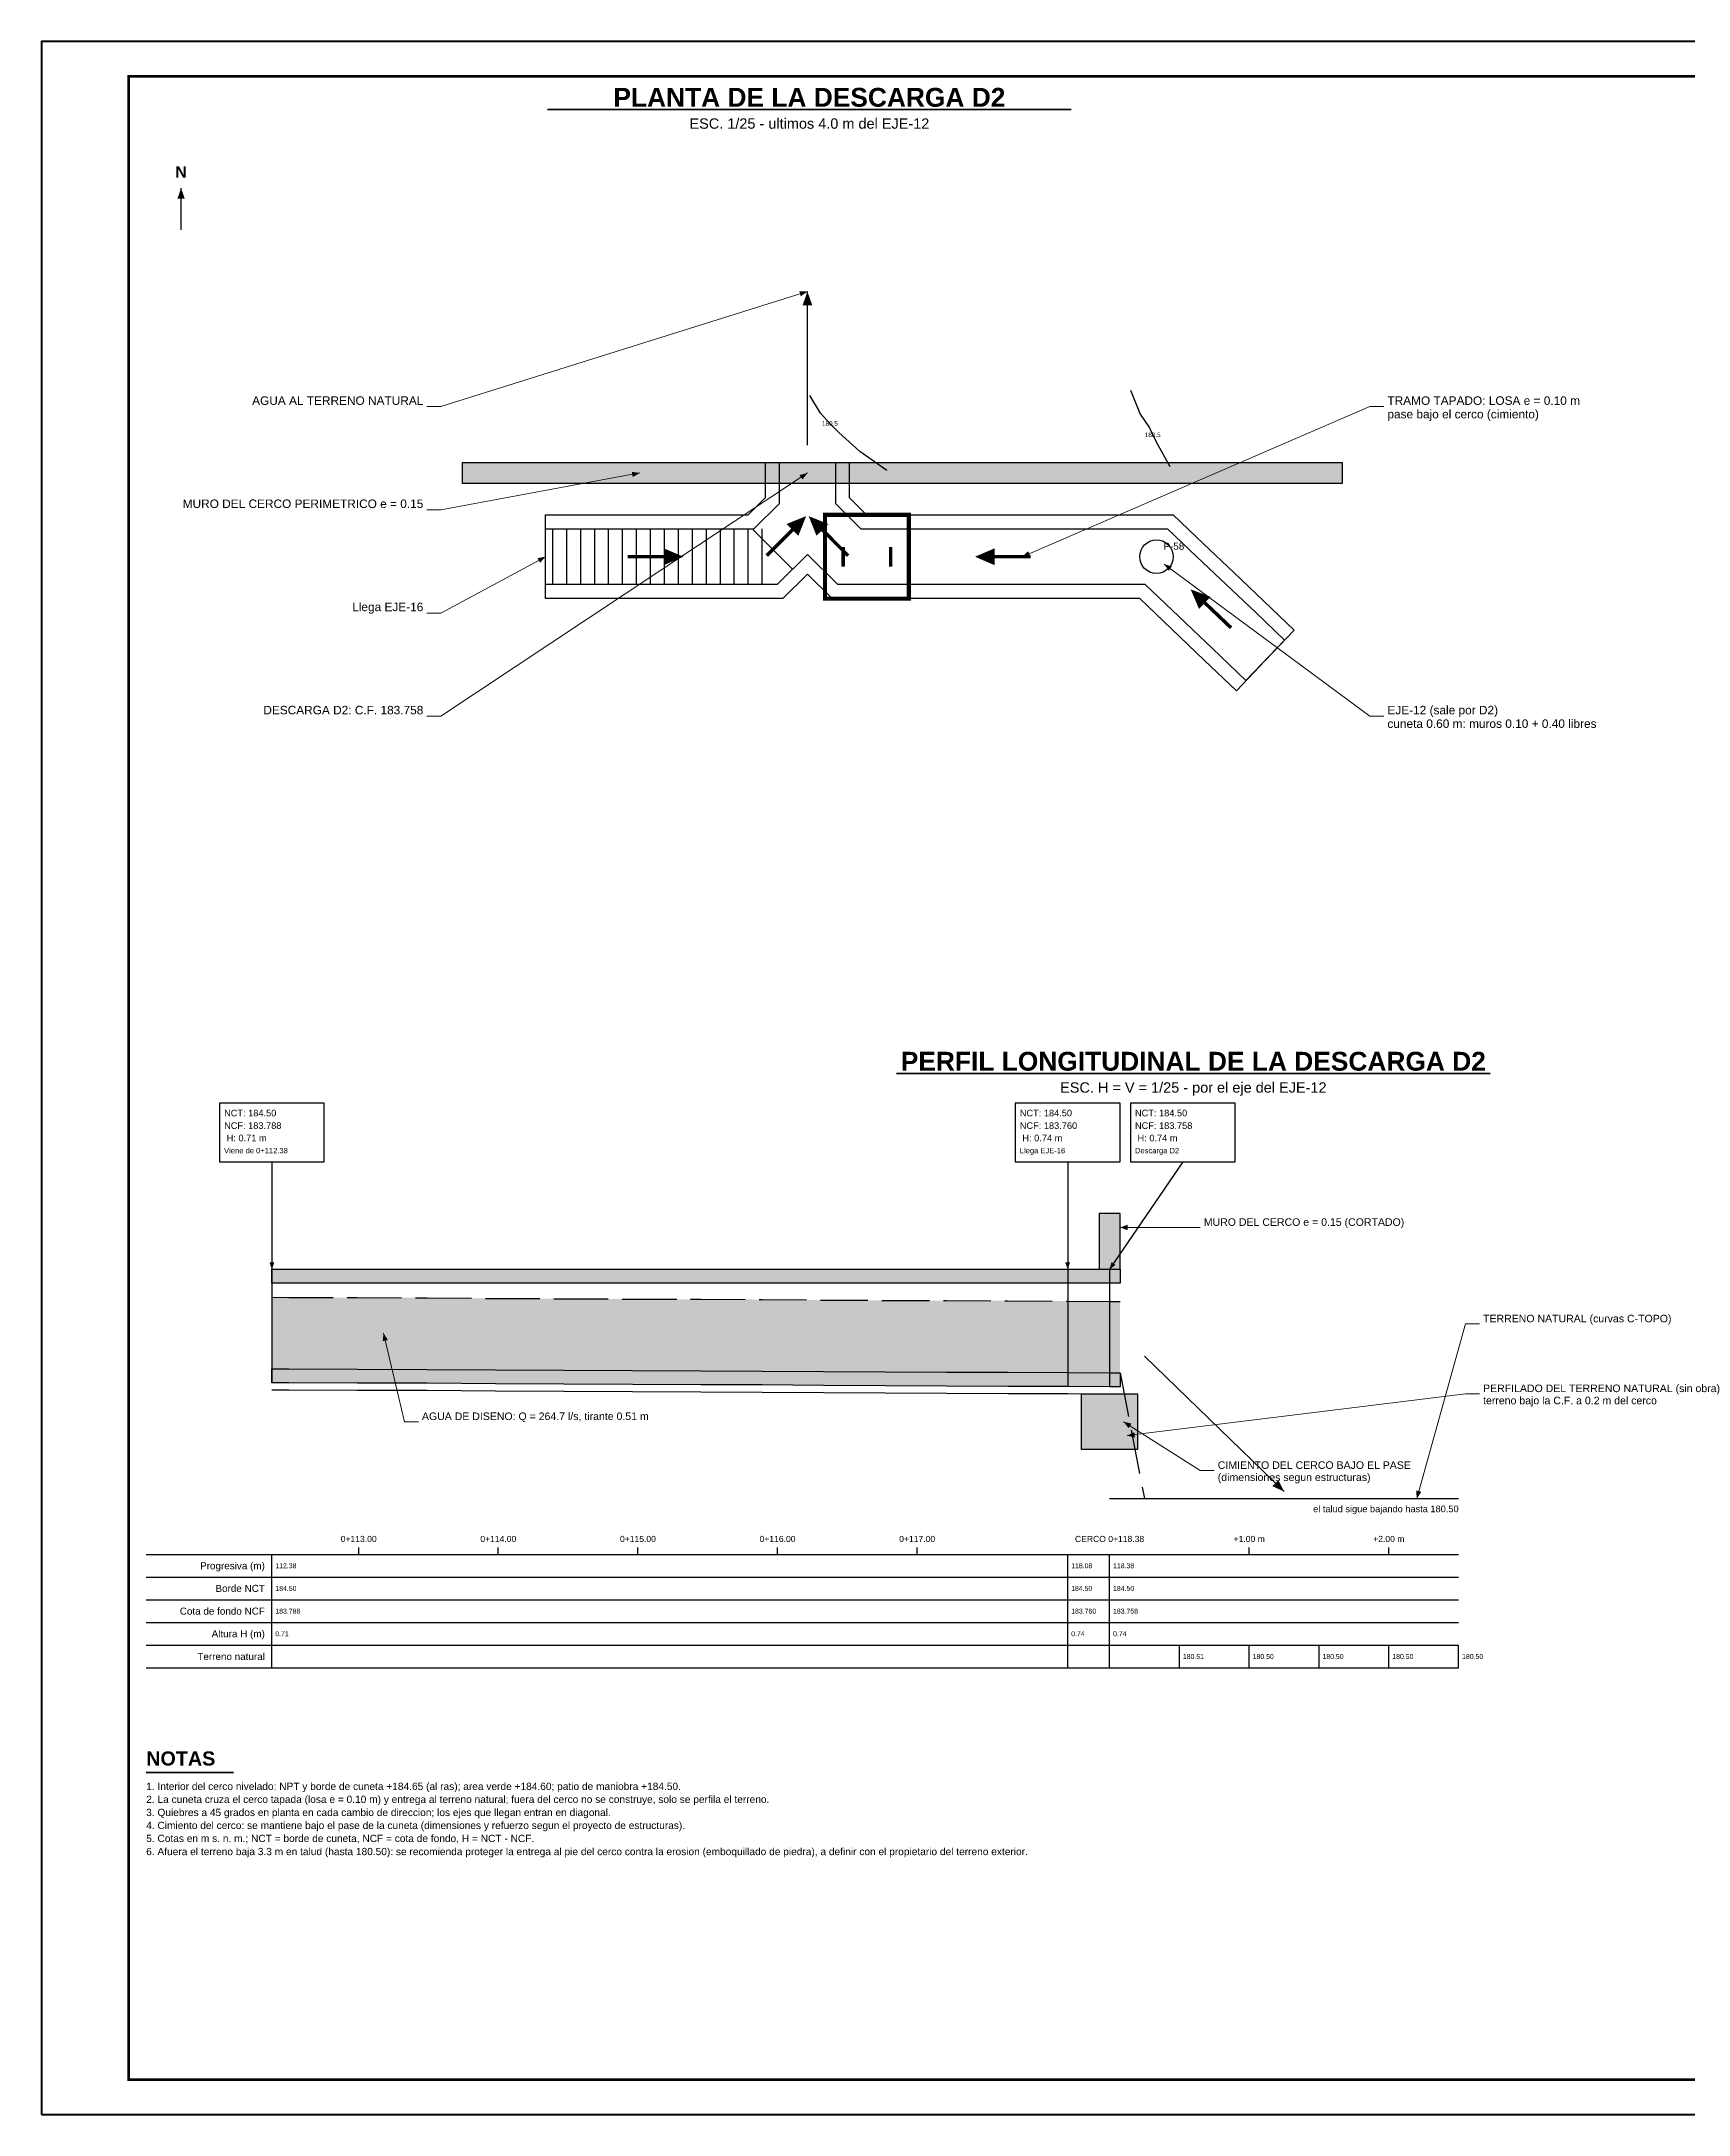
# Model space of a CAD drawing. Header units: metres. Extents: x 354768 to 355417, y 9249536 to 9250102.
# Drawn here: x 355074.78 to 355086.57, y 9249953 to 9249967.85 of the extents above; entities that cross this region are included whole.
import ezdxf
from ezdxf.enums import TextEntityAlignment as Align

# ---------------------------------------------------------------- set-up
doc = ezdxf.new("R2010")
doc.units = ezdxf.units.M
doc.header["$LTSCALE"] = 0.25
doc.linetypes.add('DASHED', pattern=[1.524, 1.27, -0.254])
for name, color, linetype, lineweight in [('AGUA', 150, 'DASHED', 25), ('ARQ-BASE', 8, 'CONTINUOUS', 13), ('LLAMADAS', 30, 'CONTINUOUS', 18), ('MARCO', 7, 'CONTINUOUS', 50), ('TITULOS', 160, 'CONTINUOUS', 35)]:
    doc.layers.add(name, color=color, linetype=linetype, lineweight=lineweight)
for name, color, linetype, true_color in [('CONCRETO-ACHURADO', 8, 'CONTINUOUS', 0xe2e2e2), ('CUN-FLUJO', 1, 'CONTINUOUS', 0xe60000), ('CUN-REJ-BORDE', 4, 'CONTINUOUS', 0x00aae6), ('CUN-REJ-PLATINA', 4, 'CONTINUOUS', 0x78cdf0), ('CUN-TAP-BORDE', 3, 'CONTINUOUS', 0x009600), ('CUN-TAPA-INSP', 5, 'CONTINUOUS', 0x0000e6), ('CURVAS-TXT', 33, 'CONTINUOUS', 0x966e46), ('DET-AGUA', 150, 'CONTINUOUS', 0xbedef5), ('DET-CERCO', 1, 'CONTINUOUS', 0xe17878), ('DET-CIMIENTO', 8, 'CONTINUOUS', 0xc8c8c8)]:
    doc.layers.add(name, color=color, linetype=linetype, true_color=true_color)
for name, color, linetype in [('DET-CURVAS', 33, 'DASHED'), ('DET-FONDO', 6, 'CONTINUOUS'), ('DET-PERFILADO', 1, 'DASHED'), ('DET-SECCION', 1, 'CONTINUOUS'), ('DET-TAPA', 3, 'CONTINUOUS'), ('DET-TERRENO', 32, 'DASHED'), ('FLUJO', 150, 'CONTINUOUS'), ('GUITARRA', 8, 'CONTINUOUS'), ('NUDOS', 7, 'CONTINUOUS'), ('PERF-CAJA', 7, 'CONTINUOUS'), ('SOLADO', 8, 'CONTINUOUS'), ('TEXTOS', 7, 'CONTINUOUS'), ('TEXTOS-NOTAS', 7, 'CONTINUOUS')]:
    doc.layers.add(name, color=color, linetype=linetype)
doc.styles.get("Standard").update_dxf_attribs({"font": 'arial.ttf'})
doc.styles.add('TITULOS', font='arialbd.ttf')

msp = doc.modelspace()

# ---------------------------------------------------------------- hatches: boundary and pattern name
at = {"layer": 'CONCRETO-ACHURADO', "true_color": 0xe2e2e2}
h = msp.add_hatch(color=7, dxfattribs=at)
h.dxf.hatch_style = 1
h.paths.add_polyline_path([(355076.425, 9249959.055), (355082.5, 9249959.055), (355082.5, 9249958.955), (355076.425, 9249958.955)])
h = msp.add_hatch(color=7, dxfattribs=at)
h.dxf.hatch_style = 1
h.paths.add_polyline_path([(355076.425, 9249958.342), (355076.547, 9249958.341), (355077.037, 9249958.34), (355077.537, 9249958.338), (355078.027, 9249958.334), (355078.517, 9249958.332), (355079.007, 9249958.33), (355079.497, 9249958.328), (355079.937, 9249958.326), (355080.377, 9249958.322), (355080.817, 9249958.32), (355081.257, 9249958.318), (355081.697, 9249958.317), (355082.127, 9249958.315), (355082.427, 9249958.312), (355082.5, 9249958.312), (355082.5, 9249958.213), (355082.427, 9249958.213), (355082.127, 9249958.215), (355081.697, 9249958.216), (355081.257, 9249958.218), (355080.817, 9249958.22), (355080.377, 9249958.223), (355079.937, 9249958.226), (355079.497, 9249958.227), (355079.007, 9249958.229), (355078.517, 9249958.232), (355078.027, 9249958.235), (355077.537, 9249958.238), (355077.037, 9249958.239), (355076.547, 9249958.241), (355076.425, 9249958.242)])
at = {"layer": 'DET-AGUA', "true_color": 0xbedef5}
h = msp.add_hatch(color=7, dxfattribs=at)
h.dxf.hatch_style = 1
h.paths.add_polyline_path([(355076.425, 9249958.342), (355076.547, 9249958.341), (355077.037, 9249958.34), (355077.537, 9249958.338), (355078.027, 9249958.334), (355078.517, 9249958.332), (355079.007, 9249958.33), (355079.497, 9249958.328), (355079.937, 9249958.326), (355080.377, 9249958.322), (355080.817, 9249958.32), (355081.257, 9249958.318), (355081.697, 9249958.317), (355082.127, 9249958.315), (355082.427, 9249958.312), (355082.5, 9249958.312), (355082.5, 9249958.825), (355082.427, 9249958.825), (355082.127, 9249958.827), (355081.697, 9249958.829), (355081.257, 9249958.83), (355080.817, 9249958.832), (355080.377, 9249958.834), (355079.937, 9249958.838), (355079.497, 9249958.84), (355079.007, 9249958.841), (355078.517, 9249958.844), (355078.027, 9249958.846), (355077.537, 9249958.85), (355077.037, 9249958.852), (355076.547, 9249958.853), (355076.425, 9249958.854)])
at = {"layer": 'DET-CERCO', "true_color": 0xe17878}
h = msp.add_hatch(color=7, dxfattribs=at)
h.dxf.hatch_style = 1
h.paths.add_polyline_path([(355077.791, 9249964.834), (355077.891, 9249964.834), (355077.991, 9249964.834), (355078.091, 9249964.834), (355078.191, 9249964.834), (355078.291, 9249964.834), (355078.391, 9249964.834), (355078.491, 9249964.834), (355078.591, 9249964.834), (355078.691, 9249964.834), (355078.791, 9249964.834), (355078.891, 9249964.834), (355078.991, 9249964.834), (355079.091, 9249964.834), (355079.191, 9249964.834), (355079.291, 9249964.834), (355079.391, 9249964.834), (355079.491, 9249964.834), (355079.591, 9249964.834), (355079.691, 9249964.834), (355079.791, 9249964.834), (355079.891, 9249964.834), (355079.991, 9249964.834), (355080.091, 9249964.834), (355080.191, 9249964.834), (355080.291, 9249964.834), (355080.391, 9249964.834), (355080.491, 9249964.834), (355080.591, 9249964.834), (355080.691, 9249964.834), (355080.791, 9249964.834), (355080.891, 9249964.834), (355080.991, 9249964.834), (355081.091, 9249964.834), (355081.191, 9249964.834), (355081.291, 9249964.834), (355081.391, 9249964.834), (355081.491, 9249964.834), (355081.591, 9249964.834), (355081.691, 9249964.834), (355081.791, 9249964.834), (355081.891, 9249964.834), (355081.991, 9249964.834), (355082.091, 9249964.834), (355082.191, 9249964.834), (355082.291, 9249964.834), (355082.391, 9249964.834), (355082.491, 9249964.834), (355082.591, 9249964.834), (355082.691, 9249964.834), (355082.791, 9249964.834), (355082.891, 9249964.834), (355082.991, 9249964.834), (355083.091, 9249964.834), (355083.191, 9249964.834), (355083.291, 9249964.834), (355083.391, 9249964.834), (355083.491, 9249964.834), (355083.591, 9249964.834), (355083.691, 9249964.834), (355083.791, 9249964.834), (355083.891, 9249964.834), (355083.991, 9249964.834), (355084.091, 9249964.834), (355084.091, 9249964.684), (355083.991, 9249964.684), (355083.891, 9249964.684), (355083.791, 9249964.684), (355083.691, 9249964.684), (355083.591, 9249964.684), (355083.491, 9249964.684), (355083.391, 9249964.684), (355083.291, 9249964.684), (355083.191, 9249964.684), (355083.091, 9249964.684), (355082.991, 9249964.684), (355082.891, 9249964.684), (355082.791, 9249964.684), (355082.691, 9249964.684), (355082.591, 9249964.684), (355082.491, 9249964.684), (355082.391, 9249964.684), (355082.291, 9249964.684), (355082.191, 9249964.684), (355082.091, 9249964.684), (355081.991, 9249964.684), (355081.891, 9249964.684), (355081.791, 9249964.684), (355081.691, 9249964.684), (355081.591, 9249964.684), (355081.491, 9249964.684), (355081.391, 9249964.684), (355081.291, 9249964.684), (355081.191, 9249964.684), (355081.091, 9249964.684), (355080.991, 9249964.684), (355080.891, 9249964.684), (355080.791, 9249964.684), (355080.691, 9249964.684), (355080.591, 9249964.684), (355080.491, 9249964.684), (355080.391, 9249964.684), (355080.291, 9249964.684), (355080.191, 9249964.684), (355080.091, 9249964.684), (355079.991, 9249964.684), (355079.891, 9249964.684), (355079.791, 9249964.684), (355079.691, 9249964.684), (355079.591, 9249964.684), (355079.491, 9249964.684), (355079.391, 9249964.684), (355079.291, 9249964.684), (355079.191, 9249964.684), (355079.091, 9249964.684), (355078.991, 9249964.684), (355078.891, 9249964.684), (355078.791, 9249964.684), (355078.691, 9249964.684), (355078.591, 9249964.684), (355078.491, 9249964.684), (355078.391, 9249964.684), (355078.291, 9249964.684), (355078.191, 9249964.684), (355078.091, 9249964.684), (355077.991, 9249964.684), (355077.891, 9249964.684), (355077.791, 9249964.684)])
h = msp.add_hatch(color=7, dxfattribs=at)
h.dxf.hatch_style = 1
h.paths.add_polyline_path([(355082.35, 9249959.055), (355082.5, 9249959.055), (355082.5, 9249959.455), (355082.35, 9249959.455)])
at = {"layer": 'DET-CIMIENTO', "true_color": 0xc8c8c8}
h = msp.add_hatch(color=7, dxfattribs=at)
h.dxf.hatch_style = 1
h.paths.add_polyline_path([(355082.225, 9249958.163), (355082.625, 9249958.163), (355082.625, 9249957.763), (355082.225, 9249957.763)])

# ---------------------------------------------------------------- linework, layer by layer
at = {"layer": 'AGUA'}
msp.add_lwpolyline([(355076.425, 9249958.854), (355076.547, 9249958.853), (355077.037, 9249958.852), (355077.537, 9249958.85), (355078.027, 9249958.846), (355078.517, 9249958.844), (355079.007, 9249958.841), (355079.497, 9249958.84), (355079.937, 9249958.838), (355080.377, 9249958.834), (355080.817, 9249958.832), (355081.257, 9249958.83), (355081.697, 9249958.829), (355082.127, 9249958.827), (355082.427, 9249958.825), (355082.5, 9249958.825)], dxfattribs=at)
at = {"layer": 'ARQ-BASE'}
msp.add_lwpolyline([(355076.425, 9249959.055), (355076.547, 9249959.055), (355077.037, 9249959.055), (355077.537, 9249959.055), (355078.027, 9249959.055), (355078.517, 9249959.055), (355079.007, 9249959.055), (355079.497, 9249959.055), (355079.937, 9249959.055), (355080.377, 9249959.055), (355080.817, 9249959.055), (355081.257, 9249959.055), (355081.697, 9249959.055), (355082.127, 9249959.055), (355082.427, 9249959.055)], dxfattribs=at)
at = {"layer": 'CUN-FLUJO', "const_width": 0.025}
for points in [[(355079.97, 9249964.167), (355080.153, 9249964.351)], [(355080.552, 9249964.167), (355080.369, 9249964.351)], [(355078.973, 9249964.159), (355079.233, 9249964.159)], [(355081.861, 9249964.159), (355081.601, 9249964.159)], [(355083.295, 9249963.65), (355083.107, 9249963.829)]]:
    msp.add_lwpolyline(points, dxfattribs=at)
at = {"layer": 'CUN-FLUJO', "true_color": 0xe60000}
for points in [[(355080.252, 9249964.45), (355080.111, 9249964.393), (355080.196, 9249964.309)], [(355080.27, 9249964.45), (355080.326, 9249964.309), (355080.411, 9249964.393)], [(355079.373, 9249964.159), (355079.233, 9249964.219), (355079.233, 9249964.099)], [(355081.461, 9249964.159), (355081.601, 9249964.099), (355081.601, 9249964.219)], [(355083.006, 9249963.925), (355083.066, 9249963.785), (355083.148, 9249963.872)]]:
    msp.add_solid(points, dxfattribs=at)
at = {"layer": 'CUN-REJ-BORDE'}
for points in [[(355080.261, 9249964.034), (355080.085, 9249963.859), (355079.802, 9249963.859), (355079.519, 9249963.859), (355079.235, 9249963.859), (355078.952, 9249963.859), (355078.669, 9249963.859), (355078.385, 9249963.859), (355078.385, 9249964.159), (355078.385, 9249964.459), (355078.676, 9249964.459), (355078.966, 9249964.459), (355079.256, 9249964.459), (355079.546, 9249964.459), (355079.837, 9249964.459), (355079.961, 9249964.583)], [(355080.261, 9249964.176), (355080.044, 9249963.959), (355079.767, 9249963.959), (355079.491, 9249963.959), (355079.215, 9249963.959), (355078.938, 9249963.959), (355078.662, 9249963.959), (355078.385, 9249963.959), (355078.385, 9249964.359), (355078.684, 9249964.359), (355078.982, 9249964.359), (355079.281, 9249964.359), (355079.58, 9249964.359), (355079.878, 9249964.359), (355080.061, 9249964.541)]]:
    msp.add_lwpolyline(points, dxfattribs=at)
at = {"layer": 'CUN-REJ-PLATINA'}
for p, q in [((355078.435, 9249964.359), (355078.435, 9249963.959)), ((355078.535, 9249964.359), (355078.535, 9249963.959)), ((355078.635, 9249964.359), (355078.635, 9249963.959)), ((355078.735, 9249964.359), (355078.735, 9249963.959)), ((355078.835, 9249964.359), (355078.835, 9249963.959)), ((355078.935, 9249964.359), (355078.935, 9249963.959)), ((355079.035, 9249964.359), (355079.035, 9249963.959)), ((355079.135, 9249964.359), (355079.135, 9249963.959)), ((355079.235, 9249964.359), (355079.235, 9249963.959)), ((355079.335, 9249964.359), (355079.335, 9249963.959)), ((355079.435, 9249964.359), (355079.435, 9249963.959)), ((355079.535, 9249964.359), (355079.535, 9249963.959)), ((355079.635, 9249964.359), (355079.635, 9249963.959)), ((355079.735, 9249964.359), (355079.735, 9249963.959)), ((355079.835, 9249964.359), (355079.835, 9249963.959)), ((355079.872, 9249964.352), (355080.155, 9249964.07)), ((355079.935, 9249964.359), (355079.935, 9249963.959))]:
    msp.add_line(p, q, dxfattribs=at)
at = {"layer": 'CUN-TAP-BORDE'}
for points in [[(355079.961, 9249964.583), (355079.961, 9249964.834), (355080.261, 9249964.834), (355080.561, 9249964.834), (355080.561, 9249964.583), (355080.685, 9249964.459), (355080.96, 9249964.459), (355081.234, 9249964.459), (355081.509, 9249964.459), (355081.783, 9249964.459), (355082.058, 9249964.459), (355082.332, 9249964.459), (355082.607, 9249964.459), (355082.881, 9249964.459), (355083.097, 9249964.252), (355083.314, 9249964.046), (355083.53, 9249963.84), (355083.747, 9249963.634), (355083.54, 9249963.416), (355083.333, 9249963.199), (355083.102, 9249963.419), (355082.872, 9249963.639), (355082.641, 9249963.859), (355082.365, 9249963.859), (355082.09, 9249963.859), (355081.814, 9249963.859), (355081.539, 9249963.859), (355081.263, 9249963.859), (355080.988, 9249963.859), (355080.712, 9249963.859), (355080.437, 9249963.859)], [(355080.061, 9249964.541), (355080.061, 9249964.834), (355080.461, 9249964.834), (355080.461, 9249964.541), (355080.644, 9249964.359), (355080.918, 9249964.359), (355081.193, 9249964.359), (355081.468, 9249964.359), (355081.742, 9249964.359), (355082.017, 9249964.359), (355082.292, 9249964.359), (355082.566, 9249964.359), (355082.841, 9249964.359), (355083.05, 9249964.159), (355083.259, 9249963.96), (355083.469, 9249963.761), (355083.678, 9249963.561), (355083.402, 9249963.272), (355083.162, 9249963.501), (355082.921, 9249963.73), (355082.681, 9249963.959), (355082.406, 9249963.959), (355082.13, 9249963.959), (355081.855, 9249963.959), (355081.58, 9249963.959), (355081.304, 9249963.959), (355081.029, 9249963.959), (355080.753, 9249963.959), (355080.478, 9249963.959)], [(355080.478, 9249963.959), (355080.261, 9249964.176)], [(355080.437, 9249963.859), (355080.261, 9249964.034)]]:
    msp.add_lwpolyline(points, dxfattribs=at)
at = {"layer": 'CUN-TAPA-INSP', "const_width": 0.03}
msp.add_lwpolyline([(355080.987, 9249964.459), (355080.387, 9249964.459), (355080.387, 9249963.859), (355080.987, 9249963.859)], close=True, dxfattribs=at)
at = {"layer": 'CUN-TAPA-INSP', "const_width": 0.025}
for points in [[(355080.517, 9249964.229), (355080.517, 9249964.089)], [(355080.857, 9249964.229), (355080.857, 9249964.089)]]:
    msp.add_lwpolyline(points, dxfattribs=at)
at = {"layer": 'DET-CERCO'}
for points in [[(355077.791, 9249964.834), (355077.891, 9249964.834), (355077.991, 9249964.834), (355078.091, 9249964.834), (355078.191, 9249964.834), (355078.291, 9249964.834), (355078.391, 9249964.834), (355078.491, 9249964.834), (355078.591, 9249964.834), (355078.691, 9249964.834), (355078.791, 9249964.834), (355078.891, 9249964.834), (355078.991, 9249964.834), (355079.091, 9249964.834), (355079.191, 9249964.834), (355079.291, 9249964.834), (355079.391, 9249964.834), (355079.491, 9249964.834), (355079.591, 9249964.834), (355079.691, 9249964.834), (355079.791, 9249964.834), (355079.891, 9249964.834), (355079.991, 9249964.834), (355080.091, 9249964.834), (355080.191, 9249964.834), (355080.291, 9249964.834), (355080.391, 9249964.834), (355080.491, 9249964.834), (355080.591, 9249964.834), (355080.691, 9249964.834), (355080.791, 9249964.834), (355080.891, 9249964.834), (355080.991, 9249964.834), (355081.091, 9249964.834), (355081.191, 9249964.834), (355081.291, 9249964.834), (355081.391, 9249964.834), (355081.491, 9249964.834), (355081.591, 9249964.834), (355081.691, 9249964.834), (355081.791, 9249964.834), (355081.891, 9249964.834), (355081.991, 9249964.834), (355082.091, 9249964.834), (355082.191, 9249964.834), (355082.291, 9249964.834), (355082.391, 9249964.834), (355082.491, 9249964.834), (355082.591, 9249964.834), (355082.691, 9249964.834), (355082.791, 9249964.834), (355082.891, 9249964.834), (355082.991, 9249964.834), (355083.091, 9249964.834), (355083.191, 9249964.834), (355083.291, 9249964.834), (355083.391, 9249964.834), (355083.491, 9249964.834), (355083.591, 9249964.834), (355083.691, 9249964.834), (355083.791, 9249964.834), (355083.891, 9249964.834), (355083.991, 9249964.834), (355084.091, 9249964.834), (355084.091, 9249964.684), (355083.991, 9249964.684), (355083.891, 9249964.684), (355083.791, 9249964.684), (355083.691, 9249964.684), (355083.591, 9249964.684), (355083.491, 9249964.684), (355083.391, 9249964.684), (355083.291, 9249964.684), (355083.191, 9249964.684), (355083.091, 9249964.684), (355082.991, 9249964.684), (355082.891, 9249964.684), (355082.791, 9249964.684), (355082.691, 9249964.684), (355082.591, 9249964.684), (355082.491, 9249964.684), (355082.391, 9249964.684), (355082.291, 9249964.684), (355082.191, 9249964.684), (355082.091, 9249964.684), (355081.991, 9249964.684), (355081.891, 9249964.684), (355081.791, 9249964.684), (355081.691, 9249964.684), (355081.591, 9249964.684), (355081.491, 9249964.684), (355081.391, 9249964.684), (355081.291, 9249964.684), (355081.191, 9249964.684), (355081.091, 9249964.684), (355080.991, 9249964.684), (355080.891, 9249964.684), (355080.791, 9249964.684), (355080.691, 9249964.684), (355080.591, 9249964.684), (355080.491, 9249964.684), (355080.391, 9249964.684), (355080.291, 9249964.684), (355080.191, 9249964.684), (355080.091, 9249964.684), (355079.991, 9249964.684), (355079.891, 9249964.684), (355079.791, 9249964.684), (355079.691, 9249964.684), (355079.591, 9249964.684), (355079.491, 9249964.684), (355079.391, 9249964.684), (355079.291, 9249964.684), (355079.191, 9249964.684), (355079.091, 9249964.684), (355078.991, 9249964.684), (355078.891, 9249964.684), (355078.791, 9249964.684), (355078.691, 9249964.684), (355078.591, 9249964.684), (355078.491, 9249964.684), (355078.391, 9249964.684), (355078.291, 9249964.684), (355078.191, 9249964.684), (355078.091, 9249964.684), (355077.991, 9249964.684), (355077.891, 9249964.684), (355077.791, 9249964.684)], [(355082.35, 9249959.055), (355082.5, 9249959.055), (355082.5, 9249959.455), (355082.35, 9249959.455)]]:
    msp.add_lwpolyline(points, close=True, dxfattribs=at)
at = {"layer": 'DET-CIMIENTO'}
msp.add_lwpolyline([(355082.225, 9249958.163), (355082.625, 9249958.163), (355082.625, 9249957.763), (355082.225, 9249957.763)], close=True, dxfattribs=at)
at = {"layer": 'DET-CURVAS'}
for points in [[(355080.83, 9249964.777), (355080.636, 9249964.913), (355080.487, 9249965.048), (355080.422, 9249965.114), (355080.355, 9249965.187), (355080.279, 9249965.315)], [(355082.576, 9249965.353), (355082.644, 9249965.18), (355082.71, 9249965.082), (355082.734, 9249965.032), (355082.759, 9249964.983), (355082.857, 9249964.805)]]:
    msp.add_lwpolyline(points, dxfattribs=at)
at = {"layer": 'DET-FONDO'}
msp.add_lwpolyline([(355076.425, 9249958.342), (355076.547, 9249958.341), (355077.037, 9249958.34), (355077.537, 9249958.338), (355078.027, 9249958.334), (355078.517, 9249958.332), (355079.007, 9249958.33), (355079.497, 9249958.328), (355079.937, 9249958.326), (355080.377, 9249958.322), (355080.817, 9249958.32), (355081.257, 9249958.318), (355081.697, 9249958.317), (355082.127, 9249958.315), (355082.427, 9249958.312), (355082.5, 9249958.312), (355082.5, 9249958.213), (355082.427, 9249958.213), (355082.127, 9249958.215), (355081.697, 9249958.216), (355081.257, 9249958.218), (355080.817, 9249958.22), (355080.377, 9249958.223), (355079.937, 9249958.226), (355079.497, 9249958.227), (355079.007, 9249958.229), (355078.517, 9249958.232), (355078.027, 9249958.235), (355077.537, 9249958.238), (355077.037, 9249958.239), (355076.547, 9249958.241), (355076.425, 9249958.242)], close=True, dxfattribs=at)
at = {"layer": 'DET-PERFILADO'}
msp.add_lwpolyline([(355082.5, 9249958.313), (355082.675, 9249957.412)], dxfattribs=at)
at = {"layer": 'DET-SECCION'}
for p, q in [((355076.425, 9249959.055), (355076.425, 9249958.242)), ((355082.125, 9249959.055), (355082.125, 9249958.215)), ((355082.425, 9249959.055), (355082.425, 9249958.213))]:
    msp.add_line(p, q, dxfattribs=at)
at = {"layer": 'DET-TAPA'}
msp.add_lwpolyline([(355076.425, 9249959.055), (355082.5, 9249959.055), (355082.5, 9249958.955), (355076.425, 9249958.955)], close=True, dxfattribs=at)
at = {"layer": 'DET-TERRENO'}
msp.add_lwpolyline([(355082.425, 9249957.412), (355082.675, 9249957.412), (355082.925, 9249957.412), (355083.175, 9249957.412), (355083.425, 9249957.412), (355083.675, 9249957.412), (355083.925, 9249957.412), (355084.175, 9249957.412), (355084.425, 9249957.412), (355084.675, 9249957.412), (355084.925, 9249957.412)], dxfattribs=at)
at = {"layer": 'FLUJO'}
for p, q in [((355080.261, 9249964.959), (355080.261, 9249966.059)), ((355082.675, 9249958.433), (355083.675, 9249957.463))]:
    msp.add_line(p, q, dxfattribs=at)
for points in [[(355080.261, 9249966.059), (355080.226, 9249965.959), (355080.296, 9249965.959)], [(355083.675, 9249957.463), (355083.634, 9249957.545), (355083.591, 9249957.501)]]:
    msp.add_solid(points, dxfattribs=at)
at = {"layer": 'GUITARRA'}
for p, q in [((355077.047, 9249957.012), (355077.047, 9249957.062)), ((355078.047, 9249957.012), (355078.047, 9249957.062)), ((355079.047, 9249957.012), (355079.047, 9249957.062)), ((355080.047, 9249957.012), (355080.047, 9249957.062)), ((355081.047, 9249957.012), (355081.047, 9249957.062)), ((355083.425, 9249957.012), (355083.425, 9249957.062)), ((355084.425, 9249957.012), (355084.425, 9249957.062)), ((355075.525, 9249957.012), (355084.925, 9249957.012)), ((355076.425, 9249956.2), (355076.425, 9249957.012)), ((355076.425, 9249956.2), (355076.425, 9249957.012)), ((355082.125, 9249956.2), (355082.125, 9249957.012)), ((355082.425, 9249956.2), (355082.425, 9249957.012)), ((355075.525, 9249956.85), (355084.925, 9249956.85)), ((355075.525, 9249956.688), (355084.925, 9249956.688)), ((355075.525, 9249956.525), (355084.925, 9249956.525)), ((355075.525, 9249956.363), (355084.925, 9249956.363)), ((355082.925, 9249956.2), (355082.925, 9249956.363)), ((355083.425, 9249956.2), (355083.425, 9249956.363)), ((355083.925, 9249956.2), (355083.925, 9249956.363)), ((355084.425, 9249956.2), (355084.425, 9249956.363)), ((355084.925, 9249956.2), (355084.925, 9249956.363)), ((355075.525, 9249956.2), (355084.925, 9249956.2))]:
    msp.add_line(p, q, dxfattribs=at)
at = {"layer": 'LLAMADAS'}
for p, q in [((355077.635, 9249965.234), (355080.261, 9249966.059)), ((355077.535, 9249965.234), (355077.635, 9249965.234)), ((355084.29, 9249965.234), (355081.799, 9249964.159)), ((355084.39, 9249965.234), (355084.29, 9249965.234)), ((355077.635, 9249964.495), (355079.061, 9249964.759)), ((355077.635, 9249963.016), (355080.261, 9249964.759)), ((355077.535, 9249964.495), (355077.635, 9249964.495)), ((355077.635, 9249963.755), (355078.385, 9249964.159)), ((355084.29, 9249963.016), (355082.816, 9249964.106)), ((355077.535, 9249963.755), (355077.635, 9249963.755)), ((355077.535, 9249963.016), (355077.635, 9249963.016)), ((355084.39, 9249963.016), (355084.29, 9249963.016)), ((355082.975, 9249959.354), (355082.5, 9249959.354)), ((355083.075, 9249959.354), (355082.975, 9249959.354)), ((355077.375, 9249957.963), (355077.225, 9249958.598)), ((355084.975, 9249958.663), (355084.625, 9249957.412)), ((355085.075, 9249958.663), (355084.975, 9249958.663)), ((355084.975, 9249958.163), (355082.55, 9249957.863)), ((355085.075, 9249958.163), (355084.975, 9249958.163)), ((355077.475, 9249957.963), (355077.375, 9249957.963)), ((355083.075, 9249957.613), (355082.525, 9249957.963)), ((355083.175, 9249957.613), (355083.075, 9249957.613))]:
    msp.add_line(p, q, dxfattribs=at)
for points in [[(355080.261, 9249966.059), (355080.203, 9249966.06), (355080.214, 9249966.024)], [(355079.061, 9249964.759), (355079.003, 9249964.767), (355079.01, 9249964.73)], [(355080.261, 9249964.759), (355080.204, 9249964.744), (355080.226, 9249964.712)], [(355081.799, 9249964.159), (355081.857, 9249964.163), (355081.842, 9249964.198)], [(355078.385, 9249964.159), (355078.328, 9249964.149), (355078.346, 9249964.116)], [(355082.816, 9249964.106), (355082.849, 9249964.058), (355082.871, 9249964.089)], [(355082.5, 9249959.354), (355082.555, 9249959.335), (355082.555, 9249959.374)], [(355077.225, 9249958.598), (355077.219, 9249958.54), (355077.256, 9249958.548)], [(355082.525, 9249957.963), (355082.561, 9249957.917), (355082.582, 9249957.949)], [(355082.55, 9249957.863), (355082.607, 9249957.85), (355082.602, 9249957.888)], [(355084.625, 9249957.412), (355084.658, 9249957.46), (355084.621, 9249957.471)]]:
    msp.add_solid(points, dxfattribs=at)
at = {"layer": 'MARCO'}
msp.add_lwpolyline([(355074.775, 9249953), (355095.8, 9249953), (355095.8, 9249967.85), (355074.775, 9249967.85)], close=True, dxfattribs=at)
at = {"layer": 'MARCO', "const_width": 0.02}
msp.add_lwpolyline([(355075.4, 9249953.25), (355095.55, 9249953.25), (355095.55, 9249967.6), (355075.4, 9249967.6)], close=True, dxfattribs=at)
at = {"layer": 'NUDOS'}
msp.add_circle((355082.761, 9249964.159), 0.12, dxfattribs=at)
at = {"layer": 'PERF-CAJA'}
for p, q in [((355076.425, 9249959.825), (355076.425, 9249959.055)), ((355082.125, 9249959.825), (355082.125, 9249959.055)), ((355082.95, 9249959.825), (355082.425, 9249959.055))]:
    msp.add_line(p, q, dxfattribs=at)
for points in [[(355076.05, 9249959.825), (355076.8, 9249959.825), (355076.8, 9249960.245), (355076.05, 9249960.245)], [(355081.75, 9249959.825), (355082.5, 9249959.825), (355082.5, 9249960.245), (355081.75, 9249960.245)], [(355082.575, 9249959.825), (355083.325, 9249959.825), (355083.325, 9249960.245), (355082.575, 9249960.245)]]:
    msp.add_lwpolyline(points, close=True, dxfattribs=at)
for points in [[(355076.425, 9249959.055), (355076.443, 9249959.105), (355076.408, 9249959.105)], [(355082.125, 9249959.055), (355082.142, 9249959.105), (355082.107, 9249959.105)], [(355082.425, 9249959.055), (355082.468, 9249959.086), (355082.439, 9249959.106)]]:
    msp.add_solid(points, dxfattribs=at)
at = {"layer": 'SOLADO'}
msp.add_lwpolyline([(355076.425, 9249958.192), (355076.547, 9249958.191), (355077.037, 9249958.189), (355077.537, 9249958.188), (355078.027, 9249958.184), (355078.517, 9249958.182), (355079.007, 9249958.179), (355079.497, 9249958.177), (355079.937, 9249958.175), (355080.377, 9249958.172), (355080.817, 9249958.17), (355081.257, 9249958.168), (355081.697, 9249958.166), (355082.127, 9249958.164), (355082.427, 9249958.162), (355082.5, 9249958.162)], dxfattribs=at)
at = {"layer": 'TEXTOS'}
msp.add_line((355075.775, 9249966.5), (355075.775, 9249966.8), dxfattribs=at)
msp.add_solid([(355075.775, 9249966.8), (355075.749, 9249966.725), (355075.801, 9249966.725)], dxfattribs=at)
at = {"layer": 'TITULOS'}
for p, q in [((355078.4, 9249967.363), (355082.15, 9249967.363)), ((355080.9, 9249960.457), (355085.15, 9249960.457)), ((355075.525, 9249955.45), (355076.15, 9249955.45))]:
    msp.add_line(p, q, dxfattribs=at)

# ---------------------------------------------------------------- texts
at = {"layer": 'CURVAS-TXT'}
for p in [(355080.422, 9249965.114), (355082.734, 9249965.032)]:
    msp.add_text('180.5', height=0.0325, dxfattribs=at).set_placement(p, align=Align.MIDDLE_CENTER)
at = {"layer": 'TEXTOS'}
for s, p in [('ESC. 1/25 - ultimos 4.0 m del EJE-12', (355080.275, 9249967.262)), ('ESC. H = V = 1/25 - por el eje del EJE-12', (355083.025, 9249960.357))]:
    msp.add_text(s, height=0.07425, dxfattribs=at).set_placement(p, align=Align.MIDDLE_CENTER)
for s, p in [('AGUA AL TERRENO NATURAL', (355077.51, 9249965.247)), ('MURO DEL CERCO PERIMETRICO e = 0.15', (355077.51, 9249964.508)), ('Llega EJE-16', (355077.51, 9249963.769)), ('DESCARGA D2: C.F. 183.758', (355077.51, 9249963.03))]:
    msp.add_text(s, height=0.06075, dxfattribs=at).set_placement(p, align=Align.RIGHT)
for s, height, p in [('TRAMO TAPADO: LOSA e = 0.10 m', 0.06075, (355084.415, 9249965.247)), ('pase bajo el cerco (cimiento)', 0.06075, (355084.415, 9249965.15)), ('P-58', 0.0506, (355082.811, 9249964.209)), ('cuneta 0.60 m: muros 0.10 + 0.40 libres', 0.06075, (355084.415, 9249962.933)), ('EJE-12 (sale por D2)', 0.06075, (355084.415, 9249963.03)), ('MURO DEL CERCO e = 0.15 (CORTADO)', 0.054, (355083.1, 9249959.366)), ('TERRENO NATURAL (curvas C-TOPO)', 0.054, (355085.1, 9249958.675)), ('PERFILADO DEL TERRENO NATURAL (sin obra)', 0.054, (355085.1, 9249958.175)), ('terreno bajo la C.F. a 0.2 m del cerco', 0.054, (355085.1, 9249958.088)), ('AGUA DE DISENO: Q = 264.7 l/s, tirante 0.51 m', 0.054, (355077.5, 9249957.975)), ('CIMIENTO DEL CERCO BAJO EL PASE', 0.054, (355083.2, 9249957.625)), ('(dimensiones segun estructuras)', 0.054, (355083.2, 9249957.538))]:
    msp.add_text(s, height=height, dxfattribs=at).set_placement(p)
for s, height, p in [('NCT: 184.50', 0.04725, (355076.083, 9249960.174)), ('NCT: 184.50', 0.04725, (355081.782, 9249960.174)), ('NCT: 184.50', 0.04725, (355082.607, 9249960.174)), ('NCF: 183.788', 0.04725, (355076.083, 9249960.084)), (' H: 0.71 m', 0.0473, (355076.083, 9249959.995)), ('NCF: 183.760', 0.04725, (355081.782, 9249960.084)), (' H: 0.74 m', 0.0473, (355081.782, 9249959.995)), ('NCF: 183.758', 0.04725, (355082.607, 9249960.084)), (' H: 0.74 m', 0.0473, (355082.607, 9249959.995)), ('Viene de 0+112.38', 0.03881, (355076.083, 9249959.905)), ('Llega EJE-16', 0.03881, (355081.782, 9249959.905)), ('Descarga D2', 0.03881, (355082.607, 9249959.905)), ('112.38', 0.0354, (355076.45, 9249956.931)), ('118.08', 0.0354, (355082.15, 9249956.931)), ('118.38', 0.0354, (355082.45, 9249956.931)), ('184.50', 0.0354, (355076.45, 9249956.769)), ('184.50', 0.0354, (355082.15, 9249956.769)), ('184.50', 0.0354, (355082.45, 9249956.769)), ('183.788', 0.0354, (355076.45, 9249956.606)), ('183.760', 0.0354, (355082.15, 9249956.606)), ('183.758', 0.0354, (355082.45, 9249956.606)), ('0.71', 0.0354, (355076.45, 9249956.444)), ('0.74', 0.0354, (355082.15, 9249956.444)), ('0.74', 0.0354, (355082.45, 9249956.444)), ('180.51', 0.0354, (355082.95, 9249956.281)), ('180.50', 0.0354, (355083.45, 9249956.281)), ('180.50', 0.0354, (355083.95, 9249956.281)), ('180.50', 0.0354, (355084.45, 9249956.281)), ('180.50', 0.0354, (355084.95, 9249956.281))]:
    msp.add_text(s, height=height, dxfattribs=at).set_placement(p, align=Align.MIDDLE_LEFT)
msp.add_text('el talud sigue bajando hasta 180.50', height=0.04725, dxfattribs=at).set_placement((355084.925, 9249957.362), align=Align.TOP_RIGHT)
for s, height, p in [('0+113.00', 0.0439, (355077.047, 9249957.088)), ('0+114.00', 0.0439, (355078.047, 9249957.088)), ('0+115.00', 0.0439, (355079.047, 9249957.088)), ('0+116.00', 0.0439, (355080.047, 9249957.088)), ('0+117.00', 0.0439, (355081.047, 9249957.088)), ('CERCO 0+118.38', 0.04388, (355082.425, 9249957.088)), ('+1.00 m', 0.0439, (355083.425, 9249957.088)), ('+2.00 m', 0.0439, (355084.425, 9249957.088))]:
    msp.add_text(s, height=height, dxfattribs=at).set_placement(p, align=Align.BOTTOM_CENTER)
for s, height, p in [('Progresiva (m)', 0.05063, (355076.375, 9249956.931)), ('Borde NCT', 0.0506, (355076.375, 9249956.769)), ('Cota de fondo NCF', 0.05063, (355076.375, 9249956.606)), ('Altura H (m)', 0.05063, (355076.375, 9249956.444)), ('Terreno natural', 0.05063, (355076.375, 9249956.281))]:
    msp.add_text(s, height=height, dxfattribs=at).set_placement(p, align=Align.MIDDLE_RIGHT)
at = {"layer": 'TEXTOS-NOTAS'}
for s, p in [('2. La cuneta cruza el cerco tapada (losa e = 0.10 m) y entrega al terreno natural; fuera del cerco no se construye, solo se perfila el terreno.', (355075.525, 9249955.232)), ('1. Interior del cerco nivelado: NPT y borde de cuneta +184.65 (al ras); area verde +184.60; patio de maniobra +184.50.', (355075.525, 9249955.325)), ('3. Quiebres a 45 grados en planta en cada cambio de direccion; los ejes que llegan entran en diagonal.', (355075.525, 9249955.138)), ('4. Cimiento del cerco: se mantiene bajo el pase de la cuneta (dimensiones y refuerzo segun el proyecto de estructuras).', (355075.525, 9249955.045)), ('5. Cotas en m s. n. m.; NCT = borde de cuneta, NCF = cota de fondo, H = NCT - NCF.', (355075.525, 9249954.952)), ('6. Afuera el terreno baja 3.3 m en talud (hasta 180.50): se recomienda proteger la entrega al pie del cerco contra la erosion (emboquillado de piedra), a definir con el propietario del terreno exterior.', (355075.525, 9249954.858))]:
    msp.add_text(s, height=0.052, dxfattribs=at).set_placement(p)
at = {"layer": 'TITULOS', "style": 'TITULOS'}
for s, p in [('PLANTA DE LA DESCARGA D2', (355080.275, 9249967.45)), ('PERFIL LONGITUDINAL DE LA DESCARGA D2', (355083.025, 9249960.545))]:
    msp.add_text(s, height=0.135, dxfattribs=at).set_placement(p, align=Align.MIDDLE_CENTER)
msp.add_text('N', height=0.081, dxfattribs=at).set_placement((355075.775, 9249966.85), align=Align.BOTTOM_CENTER)
msp.add_text('NOTAS', height=0.1013, dxfattribs=at).set_placement((355075.525, 9249955.5))

doc.saveas('drawing.dxf')
